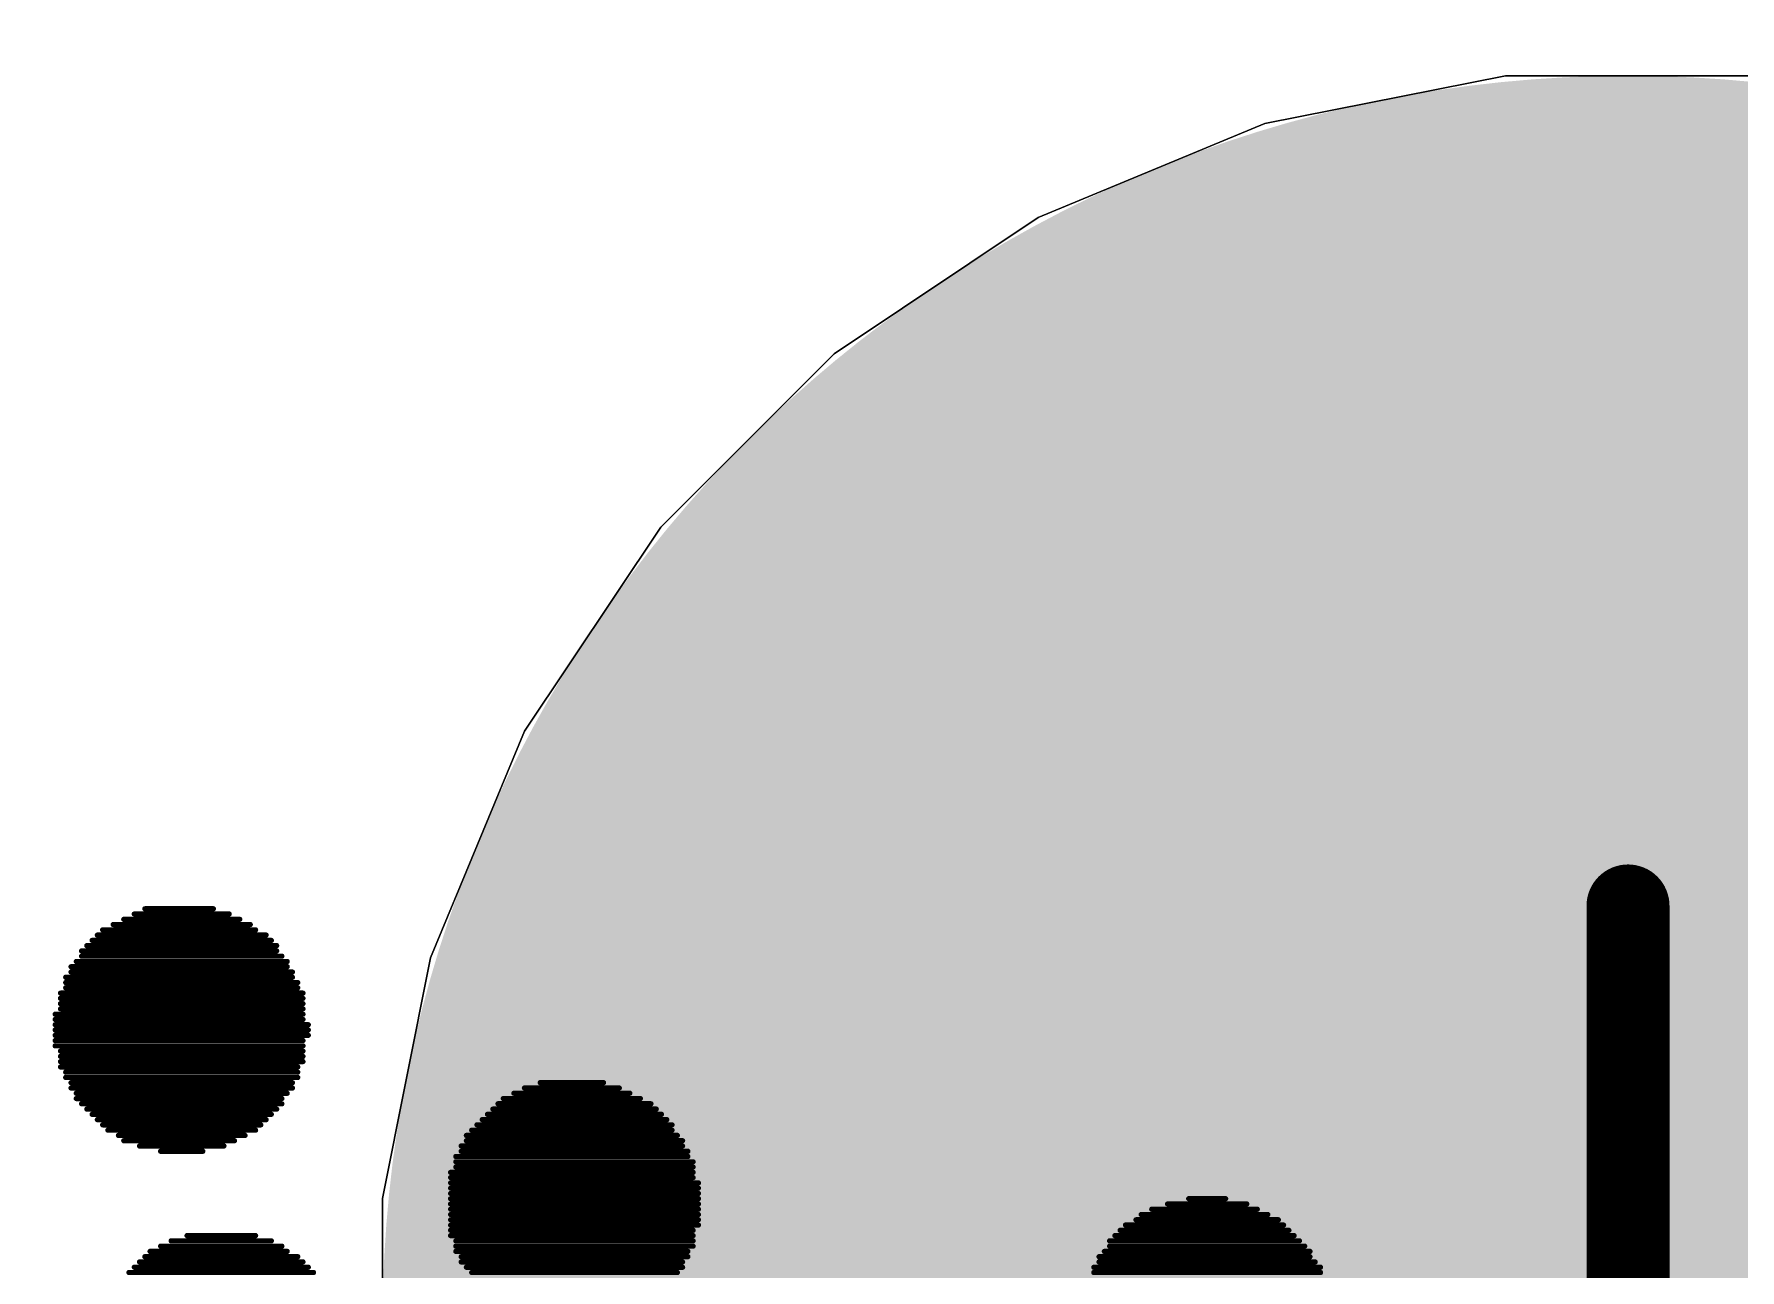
# Model space of a CAD drawing. Header units: inches. Extents: x 0 to 5455, y -5 to 5444.
# Drawn here: x 19.08 to 21.135, y 34.062 to 35.55 of the extents above; entities that cross this region are included whole.
import ezdxf

# ---------------------------------------------------------------- set-up
doc = ezdxf.new("R2010")
doc.units = ezdxf.units.IN
for name, color, linetype in [('Bottom Overlay', 54, 'Continuous'), ('PCBD Notes', 76, 'Continuous'), ('Top Courtyard', 56, 'Continuous'), ('Top Layer', 1, 'Continuous'), ('Top Solder', 216, 'Continuous')]:
    doc.layers.add(name, color=color, linetype=linetype)

# ---------------------------------------------------------------- blocks, each defined once
blk = doc.blocks.new('FIDUCIAL_IPC_7351A_31')
at = {"layer": 'Top Layer'}
h = blk.add_hatch(color=1, dxfattribs=at)
edge = h.paths.add_edge_path()
edge.add_arc((0, 0), 0.5, 0, 360)
at = {"layer": 'Top Solder'}
h = blk.add_hatch(color=216, dxfattribs=at)
edge = h.paths.add_edge_path()
edge.add_arc((0, 0), 1.5, 0, 360)
at = {"layer": 'PCBD Notes'}
blk.add_lwpolyline([(5, 0, 0.254, 0.254, 1), (-5, 0, 0.254, 0.254, 1)], format="xyseb", close=True, dxfattribs=at)
at = {"layer": 'Top Courtyard'}
blk.add_lwpolyline([(0, -0.5, 0.1, 0.1, 0), (0, 0.5, 0.1, 0.1, 0)], format="xyseb", dxfattribs=at)
blk.add_lwpolyline([(-0.025, 0.5, 0.05, 0.05, 1), (0.025, 0.5, 0.05, 0.05, 1)], format="xyseb", close=True, dxfattribs=at)
at = {"layer": 'Top Layer'}
for p, q in [((-0.4375, 1.4424), (-0.1477, 1.5)), ((-0.1477, 1.5), (0, 1.5)), ((0, 1.5), (0.1477, 1.5)), ((-0.7105, 1.3293), (-0.4375, 1.4424)), ((-0.9562, 1.1651), (-0.7105, 1.3293)), ((-1.1651, 0.9562), (-0.9562, 1.1651)), ((-1.3293, 0.7105), (-1.1651, 0.9562)), ((-1.4424, 0.4375), (-1.3293, 0.7105)), ((-1.5, 0.1477), (-1.4424, 0.4375)), ((-1.5, 0), (-1.5, 0.1477))]:
    blk.add_line(p, q, dxfattribs=at)
blk = doc.blocks.new('5394DE47_A0E8_4329_8464_7791B7C19310_33')
at = {"layer": 'Bottom Overlay'}
for points in [[(1.4874, -5.1025, 0.00635, 0.00635, 0), (1.2144, -5.1025, 0.00635, 0.00635, 0)], [(1.4874, -5.1088, 0.00635, 0.00635, 0), (1.2144, -5.1088, 0.00635, 0.00635, 0)], [(1.4811, -5.1152, 0.00635, 0.00635, 0), (1.2207, -5.1152, 0.00635, 0.00635, 0)], [(2.2431, -5.1088, 0.00635, 0.00635, 0), (1.9827, -5.1088, 0.00635, 0.00635, 0)], [(2.2494, -5.1152, 0.00635, 0.00635, 0), (1.9827, -5.1152, 0.00635, 0.00635, 0)], [(2.2367, -5.1025, 0.00635, 0.00635, 0), (1.9891, -5.1025, 0.00635, 0.00635, 0)], [(2.6495, -5.1025, 0.00635, 0.00635, 0), (2.4272, -5.1025, 0.00635, 0.00635, 0)], [(2.6431, -5.1088, 0.00635, 0.00635, 0), (2.4336, -5.1088, 0.00635, 0.00635, 0)], [(2.6368, -5.1152, 0.00635, 0.00635, 0), (2.4399, -5.1152, 0.00635, 0.00635, 0)], [(1.4811, -5.1215, 0.00635, 0.00635, 0), (1.2271, -5.1215, 0.00635, 0.00635, 0)], [(1.4747, -5.1279, 0.00635, 0.00635, 0), (1.2271, -5.1279, 0.00635, 0.00635, 0)], [(1.4684, -5.1342, 0.00635, 0.00635, 0), (1.2334, -5.1342, 0.00635, 0.00635, 0)], [(2.2558, -5.1342, 0.00635, 0.00635, 0), (1.97, -5.1342, 0.00635, 0.00635, 0)], [(2.2494, -5.1215, 0.00635, 0.00635, 0), (1.9764, -5.1215, 0.00635, 0.00635, 0)], [(2.2558, -5.1279, 0.00635, 0.00635, 0), (1.9764, -5.1279, 0.00635, 0.00635, 0)], [(2.6304, -5.1215, 0.00635, 0.00635, 0), (2.4463, -5.1215, 0.00635, 0.00635, 0)], [(2.6241, -5.1279, 0.00635, 0.00635, 0), (2.459, -5.1279, 0.00635, 0.00635, 0)], [(2.6114, -5.1342, 0.00635, 0.00635, 0), (2.4653, -5.1342, 0.00635, 0.00635, 0)], [(1.4684, -5.1406, 0.00635, 0.00635, 0), (1.2398, -5.1406, 0.00635, 0.00635, 0)], [(1.462, -5.1469, 0.00635, 0.00635, 0), (1.2461, -5.1469, 0.00635, 0.00635, 0)], [(1.4557, -5.1533, 0.00635, 0.00635, 0), (1.2525, -5.1533, 0.00635, 0.00635, 0)], [(1.4493, -5.1596, 0.00635, 0.00635, 0), (1.2588, -5.1596, 0.00635, 0.00635, 0)], [(2.2621, -5.1596, 0.00635, 0.00635, 0), (1.9637, -5.1596, 0.00635, 0.00635, 0)], [(2.2558, -5.1406, 0.00635, 0.00635, 0), (1.97, -5.1406, 0.00635, 0.00635, 0)], [(2.2621, -5.1469, 0.00635, 0.00635, 0), (1.97, -5.1469, 0.00635, 0.00635, 0)], [(2.2621, -5.1533, 0.00635, 0.00635, 0), (1.97, -5.1533, 0.00635, 0.00635, 0)], [(2.5987, -5.1406, 0.00635, 0.00635, 0), (2.478, -5.1406, 0.00635, 0.00635, 0)], [(2.5796, -5.1469, 0.00635, 0.00635, 0), (2.4971, -5.1469, 0.00635, 0.00635, 0)], [(1.4366, -5.166, 0.00635, 0.00635, 0), (1.2652, -5.166, 0.00635, 0.00635, 0)], [(1.4303, -5.1723, 0.00635, 0.00635, 0), (1.2779, -5.1723, 0.00635, 0.00635, 0)], [(1.4176, -5.1787, 0.00635, 0.00635, 0), (1.2906, -5.1787, 0.00635, 0.00635, 0)], [(2.2621, -5.166, 0.00635, 0.00635, 0), (1.9637, -5.166, 0.00635, 0.00635, 0)], [(2.2621, -5.1723, 0.00635, 0.00635, 0), (1.9637, -5.1723, 0.00635, 0.00635, 0)], [(2.2621, -5.1787, 0.00635, 0.00635, 0), (1.9637, -5.1787, 0.00635, 0.00635, 0)], [(1.3985, -5.185, 0.00635, 0.00635, 0), (1.3033, -5.185, 0.00635, 0.00635, 0)], [(1.3731, -5.1914, 0.00635, 0.00635, 0), (1.3287, -5.1914, 0.00635, 0.00635, 0)], [(2.2621, -5.185, 0.00635, 0.00635, 0), (1.9637, -5.185, 0.00635, 0.00635, 0)], [(2.2621, -5.1914, 0.00635, 0.00635, 0), (1.9637, -5.1914, 0.00635, 0.00635, 0)], [(2.2621, -5.1977, 0.00635, 0.00635, 0), (1.9637, -5.1977, 0.00635, 0.00635, 0)], [(2.2621, -5.2041, 0.00635, 0.00635, 0), (1.9637, -5.2041, 0.00635, 0.00635, 0)], [(2.2621, -5.2104, 0.00635, 0.00635, 0), (1.9637, -5.2104, 0.00635, 0.00635, 0)], [(2.2621, -5.2168, 0.00635, 0.00635, 0), (1.97, -5.2168, 0.00635, 0.00635, 0)], [(2.2621, -5.2231, 0.00635, 0.00635, 0), (1.97, -5.2231, 0.00635, 0.00635, 0)], [(2.2558, -5.2295, 0.00635, 0.00635, 0), (1.97, -5.2295, 0.00635, 0.00635, 0)], [(2.2558, -5.2358, 0.00635, 0.00635, 0), (1.97, -5.2358, 0.00635, 0.00635, 0)], [(2.2558, -5.2422, 0.00635, 0.00635, 0), (1.9764, -5.2422, 0.00635, 0.00635, 0)], [(2.2494, -5.2485, 0.00635, 0.00635, 0), (1.9764, -5.2485, 0.00635, 0.00635, 0)], [(2.2494, -5.2549, 0.00635, 0.00635, 0), (1.9827, -5.2549, 0.00635, 0.00635, 0)], [(2.2431, -5.2612, 0.00635, 0.00635, 0), (1.9827, -5.2612, 0.00635, 0.00635, 0)], [(2.6558, -5.2612, 0.00635, 0.00635, 0), (2.5225, -5.2612, 0.00635, 0.00635, 0)], [(2.6368, -5.2549, 0.00635, 0.00635, 0), (2.5352, -5.2549, 0.00635, 0.00635, 0)], [(2.6114, -5.2485, 0.00635, 0.00635, 0), (2.5606, -5.2485, 0.00635, 0.00635, 0)], [(2.2431, -5.2676, 0.00635, 0.00635, 0), (1.9891, -5.2676, 0.00635, 0.00635, 0)], [(2.2367, -5.2739, 0.00635, 0.00635, 0), (1.9954, -5.2739, 0.00635, 0.00635, 0)], [(2.2304, -5.2803, 0.00635, 0.00635, 0), (1.9954, -5.2803, 0.00635, 0.00635, 0)], [(2.6812, -5.2803, 0.00635, 0.00635, 0), (2.4907, -5.2803, 0.00635, 0.00635, 0)], [(2.6749, -5.2739, 0.00635, 0.00635, 0), (2.4971, -5.2739, 0.00635, 0.00635, 0)], [(2.6622, -5.2676, 0.00635, 0.00635, 0), (2.5098, -5.2676, 0.00635, 0.00635, 0)], [(2.224, -5.2866, 0.00635, 0.00635, 0), (2.0018, -5.2866, 0.00635, 0.00635, 0)], [(2.2177, -5.293, 0.00635, 0.00635, 0), (2.0081, -5.293, 0.00635, 0.00635, 0)], [(2.2113, -5.2993, 0.00635, 0.00635, 0), (2.0145, -5.2993, 0.00635, 0.00635, 0)], [(2.7003, -5.2993, 0.00635, 0.00635, 0), (2.4717, -5.2993, 0.00635, 0.00635, 0)], [(2.6939, -5.293, 0.00635, 0.00635, 0), (2.478, -5.293, 0.00635, 0.00635, 0)], [(2.6876, -5.2866, 0.00635, 0.00635, 0), (2.4844, -5.2866, 0.00635, 0.00635, 0)], [(2.205, -5.3057, 0.00635, 0.00635, 0), (2.0208, -5.3057, 0.00635, 0.00635, 0)], [(2.1986, -5.312, 0.00635, 0.00635, 0), (2.0335, -5.312, 0.00635, 0.00635, 0)], [(2.1859, -5.3184, 0.00635, 0.00635, 0), (2.0462, -5.3184, 0.00635, 0.00635, 0)], [(2.713, -5.3184, 0.00635, 0.00635, 0), (2.459, -5.3184, 0.00635, 0.00635, 0)], [(2.7066, -5.3057, 0.00635, 0.00635, 0), (2.4653, -5.3057, 0.00635, 0.00635, 0)], [(2.713, -5.312, 0.00635, 0.00635, 0), (2.4653, -5.312, 0.00635, 0.00635, 0)], [(2.1732, -5.3247, 0.00635, 0.00635, 0), (2.0589, -5.3247, 0.00635, 0.00635, 0)], [(2.1542, -5.3311, 0.00635, 0.00635, 0), (2.078, -5.3311, 0.00635, 0.00635, 0)], [(2.7257, -5.3374, 0.00635, 0.00635, 0), (2.4463, -5.3374, 0.00635, 0.00635, 0)], [(2.7257, -5.3438, 0.00635, 0.00635, 0), (2.4463, -5.3438, 0.00635, 0.00635, 0)], [(2.7193, -5.3247, 0.00635, 0.00635, 0), (2.4526, -5.3247, 0.00635, 0.00635, 0)], [(2.7193, -5.3311, 0.00635, 0.00635, 0), (2.4526, -5.3311, 0.00635, 0.00635, 0)], [(2.732, -5.3565, 0.00635, 0.00635, 0), (2.4399, -5.3565, 0.00635, 0.00635, 0)], [(2.732, -5.3628, 0.00635, 0.00635, 0), (2.4399, -5.3628, 0.00635, 0.00635, 0)], [(2.732, -5.3501, 0.00635, 0.00635, 0), (2.4463, -5.3501, 0.00635, 0.00635, 0)], [(2.732, -5.3692, 0.00635, 0.00635, 0), (2.4399, -5.3692, 0.00635, 0.00635, 0)], [(2.7384, -5.3755, 0.00635, 0.00635, 0), (2.4399, -5.3755, 0.00635, 0.00635, 0)], [(2.7384, -5.3819, 0.00635, 0.00635, 0), (2.4399, -5.3819, 0.00635, 0.00635, 0)], [(2.7384, -5.3882, 0.00635, 0.00635, 0), (2.4336, -5.3882, 0.00635, 0.00635, 0)], [(2.7384, -5.3946, 0.00635, 0.00635, 0), (2.4336, -5.3946, 0.00635, 0.00635, 0)], [(2.7384, -5.4009, 0.00635, 0.00635, 0), (2.4336, -5.4009, 0.00635, 0.00635, 0)], [(2.7384, -5.4073, 0.00635, 0.00635, 0), (2.4399, -5.4073, 0.00635, 0.00635, 0)], [(2.7384, -5.4136, 0.00635, 0.00635, 0), (2.4399, -5.4136, 0.00635, 0.00635, 0)], [(2.732, -5.42, 0.00635, 0.00635, 0), (2.4399, -5.42, 0.00635, 0.00635, 0)], [(2.732, -5.4263, 0.00635, 0.00635, 0), (2.4399, -5.4263, 0.00635, 0.00635, 0)], [(2.732, -5.4327, 0.00635, 0.00635, 0), (2.4399, -5.4327, 0.00635, 0.00635, 0)], [(2.732, -5.439, 0.00635, 0.00635, 0), (2.4399, -5.439, 0.00635, 0.00635, 0)], [(2.7257, -5.4454, 0.00635, 0.00635, 0), (2.4463, -5.4454, 0.00635, 0.00635, 0)], [(2.7257, -5.4517, 0.00635, 0.00635, 0), (2.4463, -5.4517, 0.00635, 0.00635, 0)], [(2.7257, -5.4581, 0.00635, 0.00635, 0), (2.4526, -5.4581, 0.00635, 0.00635, 0)], [(2.7193, -5.4644, 0.00635, 0.00635, 0), (2.4526, -5.4644, 0.00635, 0.00635, 0)], [(2.7193, -5.4708, 0.00635, 0.00635, 0), (2.459, -5.4708, 0.00635, 0.00635, 0)], [(2.713, -5.4771, 0.00635, 0.00635, 0), (2.459, -5.4771, 0.00635, 0.00635, 0)], [(2.7066, -5.4835, 0.00635, 0.00635, 0), (2.4653, -5.4835, 0.00635, 0.00635, 0)], [(2.7066, -5.4898, 0.00635, 0.00635, 0), (2.4717, -5.4898, 0.00635, 0.00635, 0)], [(2.7003, -5.4962, 0.00635, 0.00635, 0), (2.4717, -5.4962, 0.00635, 0.00635, 0)], [(2.6939, -5.5025, 0.00635, 0.00635, 0), (2.478, -5.5025, 0.00635, 0.00635, 0)], [(2.6876, -5.5089, 0.00635, 0.00635, 0), (2.4844, -5.5089, 0.00635, 0.00635, 0)], [(2.6812, -5.5152, 0.00635, 0.00635, 0), (2.4971, -5.5152, 0.00635, 0.00635, 0)], [(2.6685, -5.5216, 0.00635, 0.00635, 0), (2.5034, -5.5216, 0.00635, 0.00635, 0)], [(2.6558, -5.5279, 0.00635, 0.00635, 0), (2.5161, -5.5279, 0.00635, 0.00635, 0)], [(2.6431, -5.5343, 0.00635, 0.00635, 0), (2.5288, -5.5343, 0.00635, 0.00635, 0)], [(2.6304, -5.5406, 0.00635, 0.00635, 0), (2.5479, -5.5406, 0.00635, 0.00635, 0)]]:
    blk.add_lwpolyline(points, format="xyseb", dxfattribs=at)
for points in [[(1.2128, -5.1025, 0.00317, 0.00317, 1), (1.216, -5.1025, 0.00317, 0.00317, 1)], [(1.2128, -5.1088, 0.00317, 0.00317, 1), (1.216, -5.1088, 0.00317, 0.00317, 1)], [(1.2192, -5.1152, 0.00317, 0.00317, 1), (1.2223, -5.1152, 0.00317, 0.00317, 1)], [(1.4795, -5.1152, 0.00317, 0.00317, 1), (1.4827, -5.1152, 0.00317, 0.00317, 1)], [(1.4859, -5.1025, 0.00317, 0.00317, 1), (1.489, -5.1025, 0.00317, 0.00317, 1)], [(1.4859, -5.1088, 0.00317, 0.00317, 1), (1.489, -5.1088, 0.00317, 0.00317, 1)], [(1.9812, -5.1088, 0.00317, 0.00317, 1), (1.9843, -5.1088, 0.00317, 0.00317, 1)], [(1.9812, -5.1152, 0.00317, 0.00317, 1), (1.9843, -5.1152, 0.00317, 0.00317, 1)], [(1.9875, -5.1025, 0.00317, 0.00317, 1), (1.9907, -5.1025, 0.00317, 0.00317, 1)], [(2.2352, -5.1025, 0.00317, 0.00317, 1), (2.2383, -5.1025, 0.00317, 0.00317, 1)], [(2.2415, -5.1088, 0.00317, 0.00317, 1), (2.2447, -5.1088, 0.00317, 0.00317, 1)], [(2.2479, -5.1152, 0.00317, 0.00317, 1), (2.251, -5.1152, 0.00317, 0.00317, 1)], [(2.4257, -5.1025, 0.00317, 0.00317, 1), (2.4288, -5.1025, 0.00317, 0.00317, 1)], [(2.432, -5.1088, 0.00317, 0.00317, 1), (2.4352, -5.1088, 0.00317, 0.00317, 1)], [(2.4384, -5.1152, 0.00317, 0.00317, 1), (2.4415, -5.1152, 0.00317, 0.00317, 1)], [(2.6352, -5.1152, 0.00317, 0.00317, 1), (2.6384, -5.1152, 0.00317, 0.00317, 1)], [(2.6416, -5.1088, 0.00317, 0.00317, 1), (2.6447, -5.1088, 0.00317, 0.00317, 1)], [(2.6479, -5.1025, 0.00317, 0.00317, 1), (2.6511, -5.1025, 0.00317, 0.00317, 1)], [(1.2255, -5.1215, 0.00317, 0.00317, 1), (1.2287, -5.1215, 0.00317, 0.00317, 1)], [(1.2255, -5.1279, 0.00317, 0.00317, 1), (1.2287, -5.1279, 0.00317, 0.00317, 1)], [(1.2319, -5.1342, 0.00317, 0.00317, 1), (1.235, -5.1342, 0.00317, 0.00317, 1)], [(1.4668, -5.1342, 0.00317, 0.00317, 1), (1.47, -5.1342, 0.00317, 0.00317, 1)], [(1.4732, -5.1279, 0.00317, 0.00317, 1), (1.4763, -5.1279, 0.00317, 0.00317, 1)], [(1.4795, -5.1215, 0.00317, 0.00317, 1), (1.4827, -5.1215, 0.00317, 0.00317, 1)], [(1.9685, -5.1342, 0.00317, 0.00317, 1), (1.9716, -5.1342, 0.00317, 0.00317, 1)], [(1.9748, -5.1215, 0.00317, 0.00317, 1), (1.978, -5.1215, 0.00317, 0.00317, 1)], [(1.9748, -5.1279, 0.00317, 0.00317, 1), (1.978, -5.1279, 0.00317, 0.00317, 1)], [(2.2479, -5.1215, 0.00317, 0.00317, 1), (2.251, -5.1215, 0.00317, 0.00317, 1)], [(2.2542, -5.1279, 0.00317, 0.00317, 1), (2.2574, -5.1279, 0.00317, 0.00317, 1)], [(2.2542, -5.1342, 0.00317, 0.00317, 1), (2.2574, -5.1342, 0.00317, 0.00317, 1)], [(2.4447, -5.1215, 0.00317, 0.00317, 1), (2.4479, -5.1215, 0.00317, 0.00317, 1)], [(2.4574, -5.1279, 0.00317, 0.00317, 1), (2.4606, -5.1279, 0.00317, 0.00317, 1)], [(2.4638, -5.1342, 0.00317, 0.00317, 1), (2.4669, -5.1342, 0.00317, 0.00317, 1)], [(2.6098, -5.1342, 0.00317, 0.00317, 1), (2.613, -5.1342, 0.00317, 0.00317, 1)], [(2.6225, -5.1279, 0.00317, 0.00317, 1), (2.6257, -5.1279, 0.00317, 0.00317, 1)], [(2.6289, -5.1215, 0.00317, 0.00317, 1), (2.632, -5.1215, 0.00317, 0.00317, 1)], [(1.2382, -5.1406, 0.00317, 0.00317, 1), (1.2414, -5.1406, 0.00317, 0.00317, 1)], [(1.2446, -5.1469, 0.00317, 0.00317, 1), (1.2477, -5.1469, 0.00317, 0.00317, 1)], [(1.2509, -5.1533, 0.00317, 0.00317, 1), (1.2541, -5.1533, 0.00317, 0.00317, 1)], [(1.2573, -5.1596, 0.00317, 0.00317, 1), (1.2604, -5.1596, 0.00317, 0.00317, 1)], [(1.4478, -5.1596, 0.00317, 0.00317, 1), (1.4509, -5.1596, 0.00317, 0.00317, 1)], [(1.4541, -5.1533, 0.00317, 0.00317, 1), (1.4573, -5.1533, 0.00317, 0.00317, 1)], [(1.4605, -5.1469, 0.00317, 0.00317, 1), (1.4636, -5.1469, 0.00317, 0.00317, 1)], [(1.4668, -5.1406, 0.00317, 0.00317, 1), (1.47, -5.1406, 0.00317, 0.00317, 1)], [(1.9621, -5.1596, 0.00317, 0.00317, 1), (1.9653, -5.1596, 0.00317, 0.00317, 1)], [(1.9685, -5.1406, 0.00317, 0.00317, 1), (1.9716, -5.1406, 0.00317, 0.00317, 1)], [(1.9685, -5.1469, 0.00317, 0.00317, 1), (1.9716, -5.1469, 0.00317, 0.00317, 1)], [(1.9685, -5.1533, 0.00317, 0.00317, 1), (1.9716, -5.1533, 0.00317, 0.00317, 1)], [(2.2542, -5.1406, 0.00317, 0.00317, 1), (2.2574, -5.1406, 0.00317, 0.00317, 1)], [(2.2606, -5.1469, 0.00317, 0.00317, 1), (2.2637, -5.1469, 0.00317, 0.00317, 1)], [(2.2606, -5.1533, 0.00317, 0.00317, 1), (2.2637, -5.1533, 0.00317, 0.00317, 1)], [(2.2606, -5.1596, 0.00317, 0.00317, 1), (2.2637, -5.1596, 0.00317, 0.00317, 1)], [(2.4765, -5.1406, 0.00317, 0.00317, 1), (2.4796, -5.1406, 0.00317, 0.00317, 1)], [(2.4955, -5.1469, 0.00317, 0.00317, 1), (2.4987, -5.1469, 0.00317, 0.00317, 1)], [(2.5781, -5.1469, 0.00317, 0.00317, 1), (2.5812, -5.1469, 0.00317, 0.00317, 1)], [(2.5971, -5.1406, 0.00317, 0.00317, 1), (2.6003, -5.1406, 0.00317, 0.00317, 1)], [(1.2636, -5.166, 0.00317, 0.00317, 1), (1.2668, -5.166, 0.00317, 0.00317, 1)], [(1.2763, -5.1723, 0.00317, 0.00317, 1), (1.2795, -5.1723, 0.00317, 0.00317, 1)], [(1.289, -5.1787, 0.00317, 0.00317, 1), (1.2922, -5.1787, 0.00317, 0.00317, 1)], [(1.416, -5.1787, 0.00317, 0.00317, 1), (1.4192, -5.1787, 0.00317, 0.00317, 1)], [(1.4287, -5.1723, 0.00317, 0.00317, 1), (1.4319, -5.1723, 0.00317, 0.00317, 1)], [(1.4351, -5.166, 0.00317, 0.00317, 1), (1.4382, -5.166, 0.00317, 0.00317, 1)], [(1.9621, -5.166, 0.00317, 0.00317, 1), (1.9653, -5.166, 0.00317, 0.00317, 1)], [(1.9621, -5.1723, 0.00317, 0.00317, 1), (1.9653, -5.1723, 0.00317, 0.00317, 1)], [(1.9621, -5.1787, 0.00317, 0.00317, 1), (1.9653, -5.1787, 0.00317, 0.00317, 1)], [(2.2606, -5.166, 0.00317, 0.00317, 1), (2.2637, -5.166, 0.00317, 0.00317, 1)], [(2.2606, -5.1723, 0.00317, 0.00317, 1), (2.2637, -5.1723, 0.00317, 0.00317, 1)], [(2.2606, -5.1787, 0.00317, 0.00317, 1), (2.2637, -5.1787, 0.00317, 0.00317, 1)], [(1.3017, -5.185, 0.00317, 0.00317, 1), (1.3049, -5.185, 0.00317, 0.00317, 1)], [(1.3271, -5.1914, 0.00317, 0.00317, 1), (1.3303, -5.1914, 0.00317, 0.00317, 1)], [(1.3716, -5.1914, 0.00317, 0.00317, 1), (1.3747, -5.1914, 0.00317, 0.00317, 1)], [(1.397, -5.185, 0.00317, 0.00317, 1), (1.4001, -5.185, 0.00317, 0.00317, 1)], [(1.9621, -5.185, 0.00317, 0.00317, 1), (1.9653, -5.185, 0.00317, 0.00317, 1)], [(1.9621, -5.1914, 0.00317, 0.00317, 1), (1.9653, -5.1914, 0.00317, 0.00317, 1)], [(1.9621, -5.1977, 0.00317, 0.00317, 1), (1.9653, -5.1977, 0.00317, 0.00317, 1)], [(2.2606, -5.185, 0.00317, 0.00317, 1), (2.2637, -5.185, 0.00317, 0.00317, 1)], [(2.2606, -5.1914, 0.00317, 0.00317, 1), (2.2637, -5.1914, 0.00317, 0.00317, 1)], [(2.2606, -5.1977, 0.00317, 0.00317, 1), (2.2637, -5.1977, 0.00317, 0.00317, 1)], [(1.9621, -5.2041, 0.00317, 0.00317, 1), (1.9653, -5.2041, 0.00317, 0.00317, 1)], [(1.9621, -5.2104, 0.00317, 0.00317, 1), (1.9653, -5.2104, 0.00317, 0.00317, 1)], [(1.9685, -5.2168, 0.00317, 0.00317, 1), (1.9716, -5.2168, 0.00317, 0.00317, 1)], [(2.2606, -5.2041, 0.00317, 0.00317, 1), (2.2637, -5.2041, 0.00317, 0.00317, 1)], [(2.2606, -5.2104, 0.00317, 0.00317, 1), (2.2637, -5.2104, 0.00317, 0.00317, 1)], [(2.2606, -5.2168, 0.00317, 0.00317, 1), (2.2637, -5.2168, 0.00317, 0.00317, 1)], [(1.9685, -5.2231, 0.00317, 0.00317, 1), (1.9716, -5.2231, 0.00317, 0.00317, 1)], [(1.9685, -5.2295, 0.00317, 0.00317, 1), (1.9716, -5.2295, 0.00317, 0.00317, 1)], [(1.9685, -5.2358, 0.00317, 0.00317, 1), (1.9716, -5.2358, 0.00317, 0.00317, 1)], [(1.9748, -5.2422, 0.00317, 0.00317, 1), (1.978, -5.2422, 0.00317, 0.00317, 1)], [(2.2542, -5.2295, 0.00317, 0.00317, 1), (2.2574, -5.2295, 0.00317, 0.00317, 1)], [(2.2542, -5.2358, 0.00317, 0.00317, 1), (2.2574, -5.2358, 0.00317, 0.00317, 1)], [(2.2542, -5.2422, 0.00317, 0.00317, 1), (2.2574, -5.2422, 0.00317, 0.00317, 1)], [(2.2606, -5.2231, 0.00317, 0.00317, 1), (2.2637, -5.2231, 0.00317, 0.00317, 1)], [(1.9748, -5.2485, 0.00317, 0.00317, 1), (1.978, -5.2485, 0.00317, 0.00317, 1)], [(1.9812, -5.2549, 0.00317, 0.00317, 1), (1.9843, -5.2549, 0.00317, 0.00317, 1)], [(1.9812, -5.2612, 0.00317, 0.00317, 1), (1.9843, -5.2612, 0.00317, 0.00317, 1)], [(2.2415, -5.2612, 0.00317, 0.00317, 1), (2.2447, -5.2612, 0.00317, 0.00317, 1)], [(2.2479, -5.2485, 0.00317, 0.00317, 1), (2.251, -5.2485, 0.00317, 0.00317, 1)], [(2.2479, -5.2549, 0.00317, 0.00317, 1), (2.251, -5.2549, 0.00317, 0.00317, 1)], [(2.5209, -5.2612, 0.00317, 0.00317, 1), (2.5241, -5.2612, 0.00317, 0.00317, 1)], [(2.5336, -5.2549, 0.00317, 0.00317, 1), (2.5368, -5.2549, 0.00317, 0.00317, 1)], [(2.559, -5.2485, 0.00317, 0.00317, 1), (2.5622, -5.2485, 0.00317, 0.00317, 1)], [(2.6098, -5.2485, 0.00317, 0.00317, 1), (2.613, -5.2485, 0.00317, 0.00317, 1)], [(2.6352, -5.2549, 0.00317, 0.00317, 1), (2.6384, -5.2549, 0.00317, 0.00317, 1)], [(2.6543, -5.2612, 0.00317, 0.00317, 1), (2.6574, -5.2612, 0.00317, 0.00317, 1)], [(1.9875, -5.2676, 0.00317, 0.00317, 1), (1.9907, -5.2676, 0.00317, 0.00317, 1)], [(1.9939, -5.2739, 0.00317, 0.00317, 1), (1.997, -5.2739, 0.00317, 0.00317, 1)], [(1.9939, -5.2803, 0.00317, 0.00317, 1), (1.997, -5.2803, 0.00317, 0.00317, 1)], [(2.2288, -5.2803, 0.00317, 0.00317, 1), (2.232, -5.2803, 0.00317, 0.00317, 1)], [(2.2352, -5.2739, 0.00317, 0.00317, 1), (2.2383, -5.2739, 0.00317, 0.00317, 1)], [(2.2415, -5.2676, 0.00317, 0.00317, 1), (2.2447, -5.2676, 0.00317, 0.00317, 1)], [(2.4892, -5.2803, 0.00317, 0.00317, 1), (2.4923, -5.2803, 0.00317, 0.00317, 1)], [(2.4955, -5.2739, 0.00317, 0.00317, 1), (2.4987, -5.2739, 0.00317, 0.00317, 1)], [(2.5082, -5.2676, 0.00317, 0.00317, 1), (2.5114, -5.2676, 0.00317, 0.00317, 1)], [(2.6606, -5.2676, 0.00317, 0.00317, 1), (2.6638, -5.2676, 0.00317, 0.00317, 1)], [(2.6733, -5.2739, 0.00317, 0.00317, 1), (2.6765, -5.2739, 0.00317, 0.00317, 1)], [(2.6797, -5.2803, 0.00317, 0.00317, 1), (2.6828, -5.2803, 0.00317, 0.00317, 1)], [(2.0002, -5.2866, 0.00317, 0.00317, 1), (2.0034, -5.2866, 0.00317, 0.00317, 1)], [(2.0066, -5.293, 0.00317, 0.00317, 1), (2.0097, -5.293, 0.00317, 0.00317, 1)], [(2.0129, -5.2993, 0.00317, 0.00317, 1), (2.0161, -5.2993, 0.00317, 0.00317, 1)], [(2.2098, -5.2993, 0.00317, 0.00317, 1), (2.2129, -5.2993, 0.00317, 0.00317, 1)], [(2.2161, -5.293, 0.00317, 0.00317, 1), (2.2193, -5.293, 0.00317, 0.00317, 1)], [(2.2225, -5.2866, 0.00317, 0.00317, 1), (2.2256, -5.2866, 0.00317, 0.00317, 1)], [(2.4701, -5.2993, 0.00317, 0.00317, 1), (2.4733, -5.2993, 0.00317, 0.00317, 1)], [(2.4765, -5.293, 0.00317, 0.00317, 1), (2.4796, -5.293, 0.00317, 0.00317, 1)], [(2.4828, -5.2866, 0.00317, 0.00317, 1), (2.486, -5.2866, 0.00317, 0.00317, 1)], [(2.686, -5.2866, 0.00317, 0.00317, 1), (2.6892, -5.2866, 0.00317, 0.00317, 1)], [(2.6924, -5.293, 0.00317, 0.00317, 1), (2.6955, -5.293, 0.00317, 0.00317, 1)], [(2.6987, -5.2993, 0.00317, 0.00317, 1), (2.7019, -5.2993, 0.00317, 0.00317, 1)], [(2.0193, -5.3057, 0.00317, 0.00317, 1), (2.0224, -5.3057, 0.00317, 0.00317, 1)], [(2.032, -5.312, 0.00317, 0.00317, 1), (2.0351, -5.312, 0.00317, 0.00317, 1)], [(2.0447, -5.3184, 0.00317, 0.00317, 1), (2.0478, -5.3184, 0.00317, 0.00317, 1)], [(2.1844, -5.3184, 0.00317, 0.00317, 1), (2.1875, -5.3184, 0.00317, 0.00317, 1)], [(2.1971, -5.312, 0.00317, 0.00317, 1), (2.2002, -5.312, 0.00317, 0.00317, 1)], [(2.2034, -5.3057, 0.00317, 0.00317, 1), (2.2066, -5.3057, 0.00317, 0.00317, 1)], [(2.4574, -5.3184, 0.00317, 0.00317, 1), (2.4606, -5.3184, 0.00317, 0.00317, 1)], [(2.4638, -5.3057, 0.00317, 0.00317, 1), (2.4669, -5.3057, 0.00317, 0.00317, 1)], [(2.4638, -5.312, 0.00317, 0.00317, 1), (2.4669, -5.312, 0.00317, 0.00317, 1)], [(2.7051, -5.3057, 0.00317, 0.00317, 1), (2.7082, -5.3057, 0.00317, 0.00317, 1)], [(2.7114, -5.312, 0.00317, 0.00317, 1), (2.7146, -5.312, 0.00317, 0.00317, 1)], [(2.7114, -5.3184, 0.00317, 0.00317, 1), (2.7146, -5.3184, 0.00317, 0.00317, 1)], [(2.0574, -5.3247, 0.00317, 0.00317, 1), (2.0605, -5.3247, 0.00317, 0.00317, 1)], [(2.0764, -5.3311, 0.00317, 0.00317, 1), (2.0796, -5.3311, 0.00317, 0.00317, 1)], [(2.1526, -5.3311, 0.00317, 0.00317, 1), (2.1558, -5.3311, 0.00317, 0.00317, 1)], [(2.1717, -5.3247, 0.00317, 0.00317, 1), (2.1748, -5.3247, 0.00317, 0.00317, 1)], [(2.4447, -5.3374, 0.00317, 0.00317, 1), (2.4479, -5.3374, 0.00317, 0.00317, 1)], [(2.4447, -5.3438, 0.00317, 0.00317, 1), (2.4479, -5.3438, 0.00317, 0.00317, 1)], [(2.4511, -5.3247, 0.00317, 0.00317, 1), (2.4542, -5.3247, 0.00317, 0.00317, 1)], [(2.4511, -5.3311, 0.00317, 0.00317, 1), (2.4542, -5.3311, 0.00317, 0.00317, 1)], [(2.7178, -5.3247, 0.00317, 0.00317, 1), (2.7209, -5.3247, 0.00317, 0.00317, 1)], [(2.7178, -5.3311, 0.00317, 0.00317, 1), (2.7209, -5.3311, 0.00317, 0.00317, 1)], [(2.7241, -5.3374, 0.00317, 0.00317, 1), (2.7273, -5.3374, 0.00317, 0.00317, 1)], [(2.7241, -5.3438, 0.00317, 0.00317, 1), (2.7273, -5.3438, 0.00317, 0.00317, 1)], [(2.4384, -5.3565, 0.00317, 0.00317, 1), (2.4415, -5.3565, 0.00317, 0.00317, 1)], [(2.4384, -5.3628, 0.00317, 0.00317, 1), (2.4415, -5.3628, 0.00317, 0.00317, 1)], [(2.4447, -5.3501, 0.00317, 0.00317, 1), (2.4479, -5.3501, 0.00317, 0.00317, 1)], [(2.7305, -5.3501, 0.00317, 0.00317, 1), (2.7336, -5.3501, 0.00317, 0.00317, 1)], [(2.7305, -5.3565, 0.00317, 0.00317, 1), (2.7336, -5.3565, 0.00317, 0.00317, 1)], [(2.7305, -5.3628, 0.00317, 0.00317, 1), (2.7336, -5.3628, 0.00317, 0.00317, 1)], [(2.4384, -5.3692, 0.00317, 0.00317, 1), (2.4415, -5.3692, 0.00317, 0.00317, 1)], [(2.4384, -5.3755, 0.00317, 0.00317, 1), (2.4415, -5.3755, 0.00317, 0.00317, 1)], [(2.4384, -5.3819, 0.00317, 0.00317, 1), (2.4415, -5.3819, 0.00317, 0.00317, 1)], [(2.7305, -5.3692, 0.00317, 0.00317, 1), (2.7336, -5.3692, 0.00317, 0.00317, 1)], [(2.7368, -5.3755, 0.00317, 0.00317, 1), (2.74, -5.3755, 0.00317, 0.00317, 1)], [(2.7368, -5.3819, 0.00317, 0.00317, 1), (2.74, -5.3819, 0.00317, 0.00317, 1)], [(2.432, -5.3882, 0.00317, 0.00317, 1), (2.4352, -5.3882, 0.00317, 0.00317, 1)], [(2.432, -5.3946, 0.00317, 0.00317, 1), (2.4352, -5.3946, 0.00317, 0.00317, 1)], [(2.432, -5.4009, 0.00317, 0.00317, 1), (2.4352, -5.4009, 0.00317, 0.00317, 1)], [(2.7368, -5.3882, 0.00317, 0.00317, 1), (2.74, -5.3882, 0.00317, 0.00317, 1)], [(2.7368, -5.3946, 0.00317, 0.00317, 1), (2.74, -5.3946, 0.00317, 0.00317, 1)], [(2.7368, -5.4009, 0.00317, 0.00317, 1), (2.74, -5.4009, 0.00317, 0.00317, 1)], [(2.4384, -5.4073, 0.00317, 0.00317, 1), (2.4415, -5.4073, 0.00317, 0.00317, 1)], [(2.4384, -5.4136, 0.00317, 0.00317, 1), (2.4415, -5.4136, 0.00317, 0.00317, 1)], [(2.4384, -5.42, 0.00317, 0.00317, 1), (2.4415, -5.42, 0.00317, 0.00317, 1)], [(2.4384, -5.4263, 0.00317, 0.00317, 1), (2.4415, -5.4263, 0.00317, 0.00317, 1)], [(2.7305, -5.42, 0.00317, 0.00317, 1), (2.7336, -5.42, 0.00317, 0.00317, 1)], [(2.7305, -5.4263, 0.00317, 0.00317, 1), (2.7336, -5.4263, 0.00317, 0.00317, 1)], [(2.7368, -5.4073, 0.00317, 0.00317, 1), (2.74, -5.4073, 0.00317, 0.00317, 1)], [(2.7368, -5.4136, 0.00317, 0.00317, 1), (2.74, -5.4136, 0.00317, 0.00317, 1)], [(2.4384, -5.4327, 0.00317, 0.00317, 1), (2.4415, -5.4327, 0.00317, 0.00317, 1)], [(2.4384, -5.439, 0.00317, 0.00317, 1), (2.4415, -5.439, 0.00317, 0.00317, 1)], [(2.4447, -5.4454, 0.00317, 0.00317, 1), (2.4479, -5.4454, 0.00317, 0.00317, 1)], [(2.7241, -5.4454, 0.00317, 0.00317, 1), (2.7273, -5.4454, 0.00317, 0.00317, 1)], [(2.7305, -5.4327, 0.00317, 0.00317, 1), (2.7336, -5.4327, 0.00317, 0.00317, 1)], [(2.7305, -5.439, 0.00317, 0.00317, 1), (2.7336, -5.439, 0.00317, 0.00317, 1)], [(2.4447, -5.4517, 0.00317, 0.00317, 1), (2.4479, -5.4517, 0.00317, 0.00317, 1)], [(2.4511, -5.4581, 0.00317, 0.00317, 1), (2.4542, -5.4581, 0.00317, 0.00317, 1)], [(2.4511, -5.4644, 0.00317, 0.00317, 1), (2.4542, -5.4644, 0.00317, 0.00317, 1)], [(2.7178, -5.4644, 0.00317, 0.00317, 1), (2.7209, -5.4644, 0.00317, 0.00317, 1)], [(2.7241, -5.4517, 0.00317, 0.00317, 1), (2.7273, -5.4517, 0.00317, 0.00317, 1)], [(2.7241, -5.4581, 0.00317, 0.00317, 1), (2.7273, -5.4581, 0.00317, 0.00317, 1)], [(2.4574, -5.4708, 0.00317, 0.00317, 1), (2.4606, -5.4708, 0.00317, 0.00317, 1)], [(2.4574, -5.4771, 0.00317, 0.00317, 1), (2.4606, -5.4771, 0.00317, 0.00317, 1)], [(2.4638, -5.4835, 0.00317, 0.00317, 1), (2.4669, -5.4835, 0.00317, 0.00317, 1)], [(2.7051, -5.4835, 0.00317, 0.00317, 1), (2.7082, -5.4835, 0.00317, 0.00317, 1)], [(2.7114, -5.4771, 0.00317, 0.00317, 1), (2.7146, -5.4771, 0.00317, 0.00317, 1)], [(2.7178, -5.4708, 0.00317, 0.00317, 1), (2.7209, -5.4708, 0.00317, 0.00317, 1)], [(2.4701, -5.4898, 0.00317, 0.00317, 1), (2.4733, -5.4898, 0.00317, 0.00317, 1)], [(2.4701, -5.4962, 0.00317, 0.00317, 1), (2.4733, -5.4962, 0.00317, 0.00317, 1)], [(2.4765, -5.5025, 0.00317, 0.00317, 1), (2.4796, -5.5025, 0.00317, 0.00317, 1)], [(2.4828, -5.5089, 0.00317, 0.00317, 1), (2.486, -5.5089, 0.00317, 0.00317, 1)], [(2.686, -5.5089, 0.00317, 0.00317, 1), (2.6892, -5.5089, 0.00317, 0.00317, 1)], [(2.6924, -5.5025, 0.00317, 0.00317, 1), (2.6955, -5.5025, 0.00317, 0.00317, 1)], [(2.6987, -5.4962, 0.00317, 0.00317, 1), (2.7019, -5.4962, 0.00317, 0.00317, 1)], [(2.7051, -5.4898, 0.00317, 0.00317, 1), (2.7082, -5.4898, 0.00317, 0.00317, 1)], [(2.4955, -5.5152, 0.00317, 0.00317, 1), (2.4987, -5.5152, 0.00317, 0.00317, 1)], [(2.5019, -5.5216, 0.00317, 0.00317, 1), (2.505, -5.5216, 0.00317, 0.00317, 1)], [(2.5146, -5.5279, 0.00317, 0.00317, 1), (2.5177, -5.5279, 0.00317, 0.00317, 1)], [(2.6543, -5.5279, 0.00317, 0.00317, 1), (2.6574, -5.5279, 0.00317, 0.00317, 1)], [(2.667, -5.5216, 0.00317, 0.00317, 1), (2.6701, -5.5216, 0.00317, 0.00317, 1)], [(2.6797, -5.5152, 0.00317, 0.00317, 1), (2.6828, -5.5152, 0.00317, 0.00317, 1)], [(2.5273, -5.5343, 0.00317, 0.00317, 1), (2.5304, -5.5343, 0.00317, 0.00317, 1)], [(2.5463, -5.5406, 0.00317, 0.00317, 1), (2.5495, -5.5406, 0.00317, 0.00317, 1)], [(2.6289, -5.5406, 0.00317, 0.00317, 1), (2.632, -5.5406, 0.00317, 0.00317, 1)], [(2.6416, -5.5343, 0.00317, 0.00317, 1), (2.6447, -5.5343, 0.00317, 0.00317, 1)]]:
    blk.add_lwpolyline(points, format="xyseb", close=True, dxfattribs=at)

msp = doc.modelspace()

# ---------------------------------------------------------------- linework, layer by layer
at = {"layer": 'Top Layer'}
for p, q in [((20.8523, 35.5), (20.5625, 35.4424)), ((21.1477, 35.5), (20.8523, 35.5)), ((20.5625, 35.4424), (20.2895, 35.3293)), ((20.2895, 35.3293), (20.0438, 35.1651)), ((20.0438, 35.1651), (19.8349, 34.9562)), ((19.8349, 34.9562), (19.6707, 34.7105)), ((19.6707, 34.7105), (19.5576, 34.4375)), ((19.5576, 34.4375), (19.5, 34.1477)), ((19.5, 34.1477), (19.5, 33.8523))]:
    msp.add_line(p, q, dxfattribs=at)

# ---------------------------------------------------------------- block references
msp.add_blockref('FIDUCIAL_IPC_7351A_31', (21, 34))
at = {"rotation": 180}
msp.add_blockref('5394DE47_A0E8_4329_8464_7791B7C19310_33', (21.844, 28.956), dxfattribs=at)

doc.saveas('drawing.dxf')
